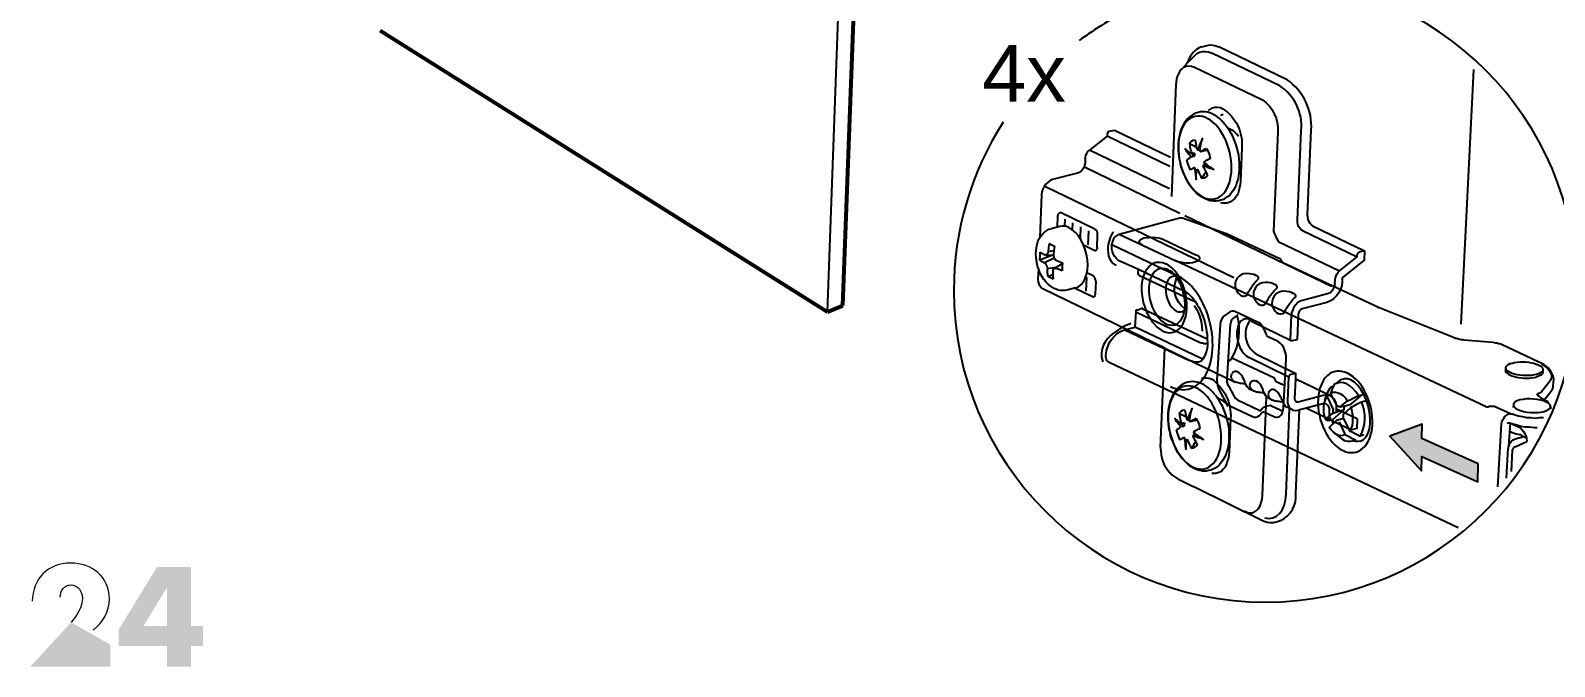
# Model space of a CAD drawing. Header units: inches. Extents: x 0.5 to 7.8, y 1 to 11.1.
# Drawn here: x 0.538 to 5.354, y 5.434 to 7.443 of the extents above; entities that cross this region are included whole.
import ezdxf

# ---------------------------------------------------------------- set-up
doc = ezdxf.new("R2010")
doc.units = ezdxf.units.IN
doc.header["$MEASUREMENT"] = 0
doc.layers.add('PDF_Geometry', color=7, linetype='Continuous')
doc.layers.add('PDF_Text', color=7, linetype='Continuous')
doc.styles.add('PDF Arial', font='Arial.ttf')

msp = doc.modelspace()

# ---------------------------------------------------------------- hatches: boundary and pattern name
at = {"layer": 'PDF_Geometry', "transparency": 33554559}
msp.add_hatch(color=256, dxfattribs=at).paths.add_polyline_path([(5.1123, 6.0742), (4.9348, 6.1542), (4.9353, 6.1992), (4.8329, 6.161), (4.9336, 6.0516), (4.9341, 6.0971), (5.1115, 6.0171)])
h = msp.add_hatch(color=256, dxfattribs=at)
h.paths.add_polyline_path([(1.083, 5.5615), (1.083, 5.499), (1.0451, 5.499), (1.0451, 5.434), (0.9693, 5.434), (0.9693, 5.499), (0.8168, 5.499), (0.8168, 5.5511), (0.938, 5.7482), (1.0451, 5.7482), (1.0451, 5.5615)], flags=0)
h.paths.add_polyline_path([(0.9693, 5.6824), (0.9684, 5.6824), (0.8951, 5.5615), (0.9693, 5.5615)], flags=0)
h = msp.add_hatch(color=256, dxfattribs=at)
h.paths.add_polyline_path([(0.6876, 5.5032), (0.7363, 5.5486)], flags=0)
h.paths.add_polyline_path([(0.5434, 5.6399), (0.6334, 5.6399)], flags=0)
h.paths.add_polyline_path([(0.6322, 5.6532, 0.044181), (0.6334, 5.6399)], flags=0)
h.paths.add_polyline_path([(0.6663, 5.5736), (0.538, 5.434), (0.7905, 5.434), (0.7905, 5.5032)], flags=0)

# ---------------------------------------------------------------- linework, layer by layer
at = {"layer": 'PDF_Geometry', "lineweight": 25}
for points in [[(3.056, 6.5542), (3.1577, 9.3389), (1.649, 10.0123)], [(4.239, 7.3905), (4.2347, 7.3895), (4.2291, 7.3869), (4.2237, 7.3841), (4.2183, 7.3794), (4.2126, 7.374), (4.208, 7.3683), (4.2037, 7.3619), (4.1998, 7.3558), (4.1962, 7.3477), (4.1933, 7.3402), (4.1933, 7.3391), (4.2162, 7.363)], [(4.2162, 7.363), (4.2237, 7.3695), (4.2319, 7.374), (4.2412, 7.3766), (4.2502, 7.3766), (4.2602, 7.3748), (4.2706, 7.3712)], [(4.239, 7.3905), (4.2565, 7.3951)], [(4.2565, 7.3951), (4.2648, 7.3969), (4.2741, 7.3959), (4.283, 7.3942), (4.2934, 7.3905)], [(4.1761, 7.3207), (4.1744, 7.3191), (4.1686, 7.3125), (4.165, 7.3054), (4.1615, 7.2972), (4.1596, 7.2889), (4.158, 7.2796), (4.1568, 7.2715), (4.143, 6.9188)], [(5.0977, 7.3194), (5.0577, 6.5154)], [(4.307, 7.1771), (4.2995, 7.1745), (4.2978, 7.1726)], [(3.9627, 7.1271), (3.9463, 7.1231)], [(4.1407, 7.0416), (3.9628, 7.1271)], [(4.3132, 7.1444), (4.3162, 7.1419), (4.3226, 7.1326), (4.328, 7.1232), (4.3336, 7.1133), (4.3382, 7.1032), (4.3425, 7.0922), (4.3464, 7.0815), (4.35, 7.0704), (4.3529, 7.0593), (4.3547, 7.0486), (4.3565, 7.0364), (4.3572, 7.0257), (4.3572, 7.0146), (4.3572, 7.0035), (4.3565, 6.9925), (4.3547, 6.9824), (4.3537, 6.9761)], [(4.3554, 7.1079), (4.3507, 7.1143), (4.3454, 7.1197), (4.34, 7.1244), (4.3343, 7.128), (4.328, 7.1308), (4.3218, 7.1337)], [(3.9398, 7.1149), (3.9398, 7.1084), (3.8839, 7.0645)], [(3.9463, 7.1231), (3.9426, 7.1213), (3.9409, 7.1188), (3.9398, 7.1149)], [(4.1384, 7.0128), (3.9398, 7.1084)], [(4.2181, 7.0962), (4.2109, 7.0951), (4.2052, 7.0915), (4.1999, 7.0861), (4.2009, 7.0804), (4.2017, 7.0751), (4.2028, 7.0704), (4.2035, 7.0657), (4.2052, 7.061), (4.2063, 7.0557)], [(4.1999, 7.0861), (4.2063, 7.0821), (4.2127, 7.0797), (4.2181, 7.0767), (4.2228, 7.0751)], [(4.2181, 7.0962), (4.2192, 7.0904), (4.22, 7.0861), (4.221, 7.0815), (4.2216, 7.0767), (4.2228, 7.0721), (4.2246, 7.0668), (4.2256, 7.0657), (4.2264, 7.0657)], [(4.2328, 7.061), (4.2338, 7.0685), (4.2346, 7.0751), (4.2364, 7.0815), (4.2373, 7.0879), (4.2392, 7.0943), (4.2411, 7.1014), (4.2385, 7.0951), (4.2357, 7.0887), (4.2328, 7.0833), (4.231, 7.0775), (4.2282, 7.0721), (4.2263, 7.0657)], [(3.8705, 7.0372), (3.8705, 7.0244), (3.8686, 7.0169), (3.8669, 7.0105), (3.863, 7.0043), (3.8575, 6.9985), (3.8521, 6.994), (3.8465, 6.9922), (3.7678, 6.9722)], [(3.8705, 7.0372), (3.8712, 7.0426), (3.8729, 7.049), (3.8757, 7.0544), (3.8794, 7.0602), (3.8839, 7.0645)], [(4.1372, 6.9423), (3.8839, 7.0645)], [(4.2052, 7.054), (4.2017, 7.0567), (4.1981, 7.0594), (4.1953, 7.061), (4.1927, 7.0639), (4.1888, 7.0668), (4.1863, 7.0693), (4.1888, 7.065), (4.1916, 7.0603), (4.1945, 7.0567), (4.197, 7.0529), (4.2009, 7.0492), (4.2045, 7.0446)], [(4.1916, 7.0339), (4.1945, 7.0357), (4.1962, 7.0364), (4.1981, 7.0382), (4.1999, 7.0392), (4.2017, 7.0411), (4.2045, 7.0429)], [(4.2035, 7.0016), (4.1988, 7.0117), (4.1945, 7.0227), (4.1916, 7.034)], [(4.2127, 7.0457), (4.2045, 7.0429), (4.2045, 7.0438), (4.2045, 7.0446)], [(4.2045, 7.0446), (4.2127, 7.0457)], [(4.2146, 7.0547), (4.2052, 7.054), (4.2063, 7.0547), (4.2063, 7.0556)], [(4.2063, 7.0556), (4.2146, 7.0547)], [(4.2063, 7.054), (4.2157, 7.0457)], [(4.2127, 7.0457), (4.2157, 7.0457)], [(4.2164, 7.0556), (4.2146, 7.0547)], [(4.2146, 7.0521), (4.2157, 7.0504)], [(4.2157, 7.0511), (4.2146, 7.0521)], [(4.2164, 7.0556), (4.2164, 7.0547), (4.2164, 7.0529), (4.2157, 7.0511)], [(4.2157, 7.0504), (4.2157, 7.0486), (4.2157, 7.0457)], [(4.2157, 7.0457), (4.2157, 7.0457)], [(4.2264, 7.0657), (4.2328, 7.0657), (4.2338, 7.0657)], [(4.2328, 7.061), (4.2338, 7.0603), (4.2338, 7.0593)], [(4.2338, 7.0593), (4.2374, 7.061), (4.2411, 7.0633), (4.2439, 7.065), (4.2467, 7.0668), (4.2502, 7.0685), (4.2539, 7.0703)], [(4.2421, 7.061), (4.2403, 7.0603), (4.2338, 7.0593)], [(4.2532, 7.0633), (4.2475, 7.0622), (4.2411, 7.061)], [(4.2411, 7.061), (4.2411, 7.061)], [(4.2421, 7.061), (4.2411, 7.061)], [(4.2657, 7.0382), (4.2622, 7.0364), (4.2585, 7.0345), (4.2556, 7.0328), (4.2521, 7.031), (4.2493, 7.0293), (4.2456, 7.0275)], [(4.2575, 7.0639), (4.2532, 7.0633)], [(4.2539, 7.0704), (4.2592, 7.0603), (4.2631, 7.0492), (4.2657, 7.0382)], [(3.8705, 7.0105), (4.1696, 6.866)], [(4.3537, 6.9761), (4.3529, 6.9724), (4.35, 6.9631), (4.3472, 6.9542), (4.3425, 6.9449), (4.3382, 6.9377), (4.3326, 6.9302), (4.3272, 6.923), (4.3207, 6.9173), (4.3132, 6.9131), (4.3072, 6.9091), (4.2997, 6.9066), (4.2924, 6.9048), (4.285, 6.9038), (4.2749, 6.9038), (4.2657, 6.9048), (4.2568, 6.9074), (4.2475, 6.912), (4.2384, 6.9173), (4.2291, 6.9238), (4.2216, 6.9302), (4.2157, 6.9366), (4.2082, 6.9449), (4.2028, 6.9531), (4.1962, 6.9624), (4.1906, 6.9717), (4.1863, 6.9817), (4.1817, 6.9925), (4.1781, 7.0016), (4.1742, 7.0117), (4.1716, 7.0218)], [(4.2164, 7.011), (4.2135, 7.0089), (4.2117, 7.0071), (4.2092, 7.0064), (4.2074, 7.0046), (4.2052, 7.0035), (4.2035, 7.0016)], [(4.2174, 7.0089), (4.2164, 7.0099), (4.2164, 7.011)], [(4.2174, 7.0089), (4.2174, 7.0028), (4.2181, 6.9964), (4.2192, 6.9906), (4.2192, 6.9842), (4.22, 6.9788), (4.221, 6.9724), (4.2216, 6.9778), (4.2216, 6.9835), (4.2216, 6.9882), (4.2228, 6.9925), (4.2228, 6.9981), (4.2239, 7.0046)], [(4.2239, 7.0046), (4.2246, 7.0035), (4.2256, 7.0035), (4.2275, 6.9989), (4.2302, 6.9946), (4.2321, 6.9899), (4.2346, 6.9852), (4.2364, 6.9806), (4.2392, 6.9761)], [(4.2392, 6.9761), (4.2467, 6.977), (4.2532, 6.9806), (4.2575, 6.986), (4.255, 6.9917), (4.2532, 6.9964), (4.2502, 7), (4.2485, 7.0046), (4.2456, 7.0089), (4.2439, 7.0146)], [(4.2521, 6.9971), (4.2493, 6.9925), (4.2467, 6.9882), (4.2438, 6.9824), (4.2392, 6.9761)], [(4.2502, 7.0181), (4.2438, 7.0164), (4.2438, 7.0153), (4.2438, 7.0146)], [(4.2439, 7.0164), (4.2493, 7.0136), (4.255, 7.0117), (4.2592, 7.0099), (4.2649, 7.0082), (4.2704, 7.0064), (4.2767, 7.0035), (4.2704, 7.0082), (4.2649, 7.011), (4.2603, 7.0146), (4.2556, 7.0181), (4.251, 7.0218), (4.2456, 7.0257)], [(4.2456, 7.0275), (4.2456, 7.0264), (4.2456, 7.0257)], [(4.2475, 7.02), (4.251, 7.0211), (4.2456, 7.02)], [(4.2521, 7.0192), (4.2502, 7.0181)], [(4.2521, 7.0192), (4.2521, 7.02), (4.2521, 7.0211)], [(4.2603, 7.0146), (4.2521, 7.0192)], [(3.7678, 6.9722), (3.7606, 6.9694), (3.7532, 6.964), (3.7467, 6.9575), (3.7414, 6.95), (3.7367, 6.9418), (3.7339, 6.9328), (3.7331, 6.9236)], [(4.3398, 6.6616), (3.7453, 6.9489)], [(3.7331, 6.9236), (3.7274, 6.7891), (3.7302, 6.7927), (3.7367, 6.8002), (3.7431, 6.8067), (3.7496, 6.811), (3.7559, 6.8149), (3.7631, 6.8166)], [(3.7836, 6.822), (3.7842, 6.856), (3.7842, 6.8577), (3.7853, 6.8596), (3.7853, 6.8607), (3.7853, 6.8624), (3.786, 6.8631)], [(3.7943, 6.8671), (3.7917, 6.8671), (3.7888, 6.8659), (3.786, 6.8631)], [(3.9015, 6.8149), (3.7943, 6.8671)], [(3.8064, 6.8466), (3.8053, 6.8249)], [(4.1733, 6.851), (3.9779, 6.7987), (3.9742, 6.7977), (3.9705, 6.7951), (3.9668, 6.7923), (3.9632, 6.7893), (3.9605, 6.7847), (3.9585, 6.7811), (3.9568, 6.7765), (3.9558, 6.7722), (3.955, 6.7675), (3.955, 6.7664), (3.9568, 6.7657)], [(4.1733, 6.851), (4.1744, 6.851), (4.1753, 6.851), (4.1762, 6.851), (4.1771, 6.851), (4.1779, 6.851)], [(4.1779, 6.851), (4.3165, 6.8016), (4.3174, 6.8016)], [(4.185, 6.8586), (4.6492, 6.6347)], [(3.7907, 6.8237), (3.7631, 6.8166)], [(3.8189, 6.8201), (3.8118, 6.8231), (3.8043, 6.8249), (3.7982, 6.8249), (3.7907, 6.8237)], [(3.831, 6.8349), (3.8299, 6.8137)], [(3.8557, 6.822), (3.8548, 6.7856)], [(3.8815, 6.8102), (3.8794, 6.7652)], [(3.9097, 6.7973), (3.9097, 6.8027), (3.908, 6.8073), (3.905, 6.812), (3.9015, 6.8149)], [(3.908, 6.757), (3.9097, 6.7973)], [(3.9779, 6.7987), (3.9789, 6.7987), (3.9806, 6.7987)], [(3.9806, 6.7987), (4.0514, 6.7646)], [(4.0514, 6.7646), (4.0458, 6.7682), (4.0421, 6.7722), (4.0413, 6.7757), (4.0421, 6.7786), (4.045, 6.7822), (4.0495, 6.7847), (4.0559, 6.7876), (4.0641, 6.7886), (4.0732, 6.7893), (4.0835, 6.7904), (4.0935, 6.7893), (4.1027, 6.7876), (4.111, 6.7857), (4.1183, 6.783), (4.222, 6.7335)], [(4.3147, 6.8016), (4.3156, 6.8016), (4.3165, 6.8016)], [(4.3174, 6.8016), (4.4873, 6.7217), (4.4882, 6.7205), (4.4891, 6.7188)], [(4.557, 6.811), (4.7299, 6.7276), (4.7299, 6.734)], [(4.591, 6.8249), (4.7529, 6.7469), (4.7365, 6.7423)], [(3.7238, 6.6883), (3.7214, 6.6946), (3.7184, 6.7047), (3.7167, 6.7158), (3.7156, 6.7258), (3.7149, 6.7369), (3.7156, 6.7469), (3.7167, 6.757), (3.7184, 6.7669), (3.7214, 6.7762), (3.7256, 6.7856), (3.7274, 6.7891)], [(3.7274, 6.7176), (3.7285, 6.7305), (3.7285, 6.7423)], [(3.7285, 6.7423), (3.7356, 6.7387), (3.7431, 6.734)], [(3.7567, 6.7698), (3.7548, 6.757), (3.7532, 6.7434), (3.7524, 6.7398), (3.7513, 6.7369), (3.7496, 6.7351), (3.7478, 6.734), (3.746, 6.7333), (3.7431, 6.734)], [(3.7714, 6.7462), (3.7532, 6.7433)], [(3.7567, 6.7698), (3.7649, 6.7652), (3.7732, 6.7615)], [(3.7732, 6.7615), (3.7714, 6.7481), (3.7707, 6.7351)], [(3.908, 6.757), (3.908, 6.7527), (3.905, 6.7486), (3.9022, 6.7469), (3.8987, 6.7481), (3.8658, 6.7645)], [(3.9568, 6.7657), (4.1597, 6.6692)], [(4.0514, 6.7646), (4.155, 6.7158)], [(4.4808, 6.7762), (4.6739, 6.684), (4.7299, 6.7276)], [(4.7365, 6.7423), (4.7336, 6.7404), (4.7307, 6.738), (4.7299, 6.734)], [(3.7678, 6.7333), (3.7274, 6.7176)], [(3.7274, 6.7176), (3.7349, 6.7129), (3.7421, 6.7086), (3.7449, 6.7069), (3.7467, 6.704), (3.7484, 6.7011), (3.7496, 6.6976), (3.7503, 6.6941), (3.7513, 6.6901)], [(3.7724, 6.724), (3.7421, 6.7086)], [(3.746, 6.7333), (3.7707, 6.7333)], [(3.7778, 6.6941), (3.7513, 6.6901)], [(3.7707, 6.7351), (3.7707, 6.7316), (3.7714, 6.7276), (3.7724, 6.724), (3.7743, 6.7212), (3.7759, 6.7187), (3.7789, 6.7169), (3.7888, 6.7129), (3.7989, 6.7086)], [(3.7724, 6.6911), (3.7989, 6.7069)], [(3.7989, 6.7086), (3.7982, 6.6965), (3.7982, 6.684)], [(4.1164, 6.4935), (4.1075, 6.4998), (4.0974, 6.5069), (4.0882, 6.5163), (4.0835, 6.5216), (4.0799, 6.528), (4.0717, 6.5401), (4.0653, 6.5538), (4.0599, 6.5685), (4.0552, 6.5831), (4.0524, 6.5968), (4.0507, 6.6096), (4.05, 6.6225), (4.05, 6.6343), (4.0507, 6.6465), (4.0524, 6.6583), (4.0559, 6.6682), (4.0599, 6.6782), (4.0653, 6.6883), (4.0717, 6.6965), (4.0789, 6.7029), (4.0864, 6.7075), (4.091, 6.7094), (4.0965, 6.7105), (4.101, 6.7111), (4.1057, 6.7111), (4.1157, 6.7094), (4.1257, 6.7058)], [(5.135, 6.2546), (4.155, 6.7158), (4.1624, 6.7133), (4.1705, 6.7116), (4.1807, 6.7097), (4.19, 6.7087), (4.1999, 6.7087), (4.2092, 6.7097), (4.2173, 6.7116), (4.2239, 6.7141), (4.2293, 6.717), (4.232, 6.7198), (4.2329, 6.7234), (4.2312, 6.727), (4.2276, 6.7305), (4.222, 6.7335)], [(4.4891, 6.7188), (4.4935, 6.7097), (4.4927, 6.7105)], [(4.7974, 6.5675), (4.4935, 6.7097)], [(3.7367, 6.6272), (3.732, 6.6307), (3.7274, 6.6361), (3.7249, 6.6417), (3.7231, 6.6489), (3.7219, 6.6571), (3.7238, 6.6883)], [(3.8129, 6.6225), (3.8064, 6.6214), (3.7989, 6.6214), (3.7924, 6.6214), (3.7853, 6.6225), (3.7789, 6.6254), (3.7724, 6.6278), (3.766, 6.6318), (3.7595, 6.6361), (3.7532, 6.6417), (3.7467, 6.6483), (3.7403, 6.6565), (3.7349, 6.6647), (3.7296, 6.6735), (3.7249, 6.684), (3.7238, 6.6883)], [(3.7532, 6.6653), (3.7513, 6.6776), (3.7513, 6.6901)], [(3.7696, 6.6571), (3.7614, 6.661), (3.7531, 6.6653)], [(3.7689, 6.6711), (3.7532, 6.6653)], [(3.7778, 6.6911), (3.7754, 6.6911), (3.7732, 6.6911), (3.7714, 6.6901), (3.7696, 6.6883), (3.7689, 6.6858), (3.7689, 6.6819), (3.7689, 6.6693), (3.7696, 6.6571)], [(3.7982, 6.684), (3.7879, 6.6875), (3.7778, 6.6911)], [(3.9045, 6.6508), (3.9022, 6.6107), (3.9015, 6.6061), (3.8998, 6.6025), (3.8959, 6.6007), (3.8933, 6.6014), (3.8364, 6.6289)], [(3.8751, 6.6636), (3.8729, 6.619)], [(3.8959, 6.6682), (3.8757, 6.6776)], [(3.9045, 6.6508), (3.9034, 6.6554), (3.9015, 6.661), (3.8987, 6.6653), (3.8959, 6.6682)], [(4.0421, 6.6692), (4.0413, 6.6692), (4.0413, 6.6699), (4.0403, 6.6699), (4.0394, 6.671), (4.0394, 6.6722), (4.0386, 6.6722), (4.0386, 6.6729), (4.0386, 6.674), (4.0377, 6.674), (4.0377, 6.6747), (4.0377, 6.6757), (4.0377, 6.6765)], [(4.1844, 6.6187), (4.0386, 6.6876)], [(4.0421, 6.6692), (4.2192, 6.5857), (4.2138, 6.5922), (4.2083, 6.5994), (4.2018, 6.6058), (4.1973, 6.6105), (4.1926, 6.6141), (4.1879, 6.617), (4.1844, 6.6187)], [(4.1321, 6.6875), (4.1239, 6.6901), (4.1146, 6.6911), (4.1064, 6.6901), (4.0993, 6.6875), (4.0918, 6.6829), (4.0853, 6.6754), (4.0799, 6.6672), (4.0763, 6.6571), (4.0735, 6.6454), (4.0717, 6.6335), (4.0717, 6.6195), (4.0728, 6.6061), (4.0754, 6.5932), (4.0789, 6.5796), (4.0835, 6.5666), (4.0893, 6.5538), (4.0965, 6.5428), (4.104, 6.5338), (4.1121, 6.5256), (4.1204, 6.5192), (4.1294, 6.5145), (4.1375, 6.5127), (4.1468, 6.5116), (4.1549, 6.5134), (4.1623, 6.5174), (4.1686, 6.5237), (4.1751, 6.531), (4.1798, 6.5401)], [(4.158, 6.6653), (4.1505, 6.6664), (4.1439, 6.6647), (4.1385, 6.661), (4.1332, 6.6554), (4.1294, 6.6483), (4.1268, 6.639), (4.1247, 6.6289), (4.1257, 6.6178), (4.1268, 6.6068), (4.1294, 6.596), (4.134, 6.5861), (4.1385, 6.5757), (4.145, 6.5674), (4.1514, 6.561), (4.1586, 6.5567), (4.165, 6.5538), (4.1725, 6.5538), (4.179, 6.5556), (4.1843, 6.5592)], [(4.1439, 6.68), (4.1385, 6.684), (4.1321, 6.6875)], [(4.185, 6.5639), (4.185, 6.5656), (4.1861, 6.5732), (4.1861, 6.5803), (4.185, 6.5896), (4.1843, 6.5978), (4.1833, 6.6061), (4.1807, 6.6152), (4.179, 6.6243), (4.1751, 6.6324), (4.1725, 6.6407), (4.1679, 6.6489), (4.1643, 6.6565), (4.1604, 6.6618)], [(4.6595, 6.6436), (4.6603, 6.6554)], [(4.6603, 6.6554), (4.6613, 6.6618), (4.6632, 6.6682), (4.6656, 6.6735), (4.6696, 6.6794), (4.6739, 6.684)], [(4.109, 6.1252), (4.1228, 6.4395), (3.7367, 6.6272)], [(3.84, 6.6296), (3.8129, 6.6225)], [(4.4032, 6.605), (4.4032, 6.605)], [(4.4185, 6.6406), (4.4185, 6.6406)], [(4.4772, 6.6125), (4.4772, 6.6125)], [(4.6595, 6.6436), (4.6585, 6.6361), (4.6555, 6.6289), (4.652, 6.6225), (4.6474, 6.6171), (4.6421, 6.6131), (4.6367, 6.6107), (4.5576, 6.5903)], [(4.0284, 6.5058), (4.0312, 6.5546), (4.0312, 6.5553), (4.0312, 6.5563), (4.0312, 6.5576), (4.032, 6.5576), (4.032, 6.5582), (4.032, 6.5592), (4.0329, 6.5592), (4.0329, 6.5599), (4.034, 6.5599), (4.0348, 6.5599), (4.0348, 6.5609), (4.0356, 6.5609), (4.0367, 6.5609)], [(4.0312, 6.5546), (4.0312, 6.5535), (4.0329, 6.5528), (4.2359, 6.4564)], [(4.0367, 6.5609), (4.0476, 6.5646)], [(4.0524, 6.5639), (4.0514, 6.5639), (4.0514, 6.5646), (4.0503, 6.5646), (4.0495, 6.5646), (4.0487, 6.5646), (4.0476, 6.5646), (4.0487, 6.5646), (4.0495, 6.5639)], [(4.0524, 6.5639), (4.256, 6.4683), (4.256, 6.4675)], [(4.3267, 6.5528), (4.3082, 6.5399)], [(4.346, 6.5546), (4.3403, 6.5563), (4.3359, 6.5563), (4.3303, 6.5553), (4.3267, 6.5528)], [(4.4156, 6.5216), (4.346, 6.5546)], [(4.4618, 6.5767), (4.4618, 6.5767)], [(4.5576, 6.5903), (4.5495, 6.5878), (4.5429, 6.5831), (4.5359, 6.5767), (4.5304, 6.5685), (4.5265, 6.5603), (4.5229, 6.551), (4.5222, 6.542)], [(4.5558, 6.5639), (4.5523, 6.561), (4.5487, 6.5574), (4.5459, 6.5527), (4.5451, 6.5474)], [(4.7947, 6.5675), (4.7964, 6.5675), (4.7974, 6.5675)], [(4.7974, 6.5675), (4.7974, 6.5675)], [(5.067, 6.4646), (5.0643, 6.4657), (5.0597, 6.4657), (5.0553, 6.4663), (5.0505, 6.4676), (5.0469, 6.4683), (5.0432, 6.4699), (5.0395, 6.4711), (4.7974, 6.5675)], [(3.9357, 6.4159), (3.9367, 6.4235), (3.9376, 6.4316), (3.9404, 6.4388), (3.943, 6.4463), (3.9458, 6.4535), (3.9494, 6.46), (3.9542, 6.4663), (3.9585, 6.4729), (3.9641, 6.4783), (3.9688, 6.4829), (3.9753, 6.4876), (3.9806, 6.4911), (3.988, 6.495), (3.9945, 6.4968), (4.0284, 6.5058)], [(4.0284, 6.5058), (4.0293, 6.5058), (4.0303, 6.5058)], [(4.0284, 6.5058), (4.0284, 6.5058)], [(4.0303, 6.5058), (4.2329, 6.4094)], [(4.2973, 6.5142), (4.2871, 6.3388)], [(4.3082, 6.5399), (4.3046, 6.5352), (4.3009, 6.5299), (4.2981, 6.5224), (4.2973, 6.5142)], [(4.3247, 6.3178), (4.3212, 6.3252), (4.3193, 6.3324), (4.3193, 6.3406), (4.3294, 6.5158)], [(4.3506, 6.5428), (4.3514, 6.5435), (4.3506, 6.5445)], [(4.3931, 6.5291), (4.3939, 6.5263), (4.3957, 6.5245)], [(4.3957, 6.5245), (4.5212, 6.4634)], [(4.4367, 6.4976), (4.432, 6.5058), (4.4276, 6.5123), (4.422, 6.5181), (4.4156, 6.5216)], [(4.5212, 6.4634), (4.5194, 6.4652), (4.5194, 6.4676), (4.5222, 6.542)], [(4.5412, 6.4669), (4.5451, 6.5474)], [(3.9945, 6.4968), (3.9953, 6.4968), (3.9962, 6.4968)], [(3.9962, 6.4968), (4.1999, 6.4004)], [(4.256, 6.4546), (4.2524, 6.4535), (4.2494, 6.4535), (4.2459, 6.4535), (4.2432, 6.4546), (4.2394, 6.4552), (4.2359, 6.4564)], [(4.4432, 6.4822), (4.4367, 6.4976)], [(4.4506, 6.474), (4.4477, 6.4757), (4.445, 6.4783), (4.4432, 6.4822)], [(4.48, 6.46), (4.4506, 6.474)], [(4.5055, 6.4058), (4.5055, 6.4151), (4.5038, 6.4241), (4.5009, 6.4345), (4.4974, 6.4428), (4.4918, 6.4499), (4.4862, 6.4552), (4.48, 6.46)], [(4.5212, 6.4634), (4.5229, 6.4623), (4.5248, 6.4634), (4.5412, 6.4669)], [(5.0378, 6.4711), (5.0387, 6.4711), (5.0395, 6.4711)], [(5.067, 6.4646), (5.067, 6.4646)], [(5.1856, 6.4509), (5.1837, 6.4516), (5.18, 6.4529), (5.1763, 6.4535), (5.1726, 6.4546), (5.1682, 6.4552), (5.1644, 6.4564), (5.1596, 6.4575), (5.067, 6.4646)], [(3.9468, 6.3941), (3.944, 6.3958), (3.9411, 6.3987), (3.9395, 6.4004), (3.9376, 6.404), (3.9367, 6.4077), (3.9357, 6.4115), (3.9357, 6.4159)], [(4.1228, 6.4395), (4.3445, 6.3321), (4.3391, 6.336), (4.3352, 6.3407), (4.3327, 6.3449), (4.3316, 6.3497), (4.3327, 6.3543), (4.3345, 6.3597)], [(4.2329, 6.4094), (4.2386, 6.4077), (4.244, 6.4058)], [(4.4974, 6.3223), (4.4744, 6.3335), (4.4687, 6.3446), (4.3339, 6.4077)], [(4.4974, 6.2499), (4.5055, 6.4058)], [(5.0488, 5.8724), (3.9468, 6.3941)], [(4.6456, 6.2885), (4.5359, 6.3414), (4.5365, 6.3596)], [(5.1993, 6.3776), (5.1984, 6.3693)], [(5.3167, 6.3629), (5.3157, 6.3599), (5.3131, 6.3563), (5.3084, 6.3535), (5.3029, 6.351), (5.2956, 6.3482)], [(5.312, 6.3893), (5.3222, 6.3829), (5.3314, 6.3757), (5.3378, 6.3682), (5.3423, 6.361), (5.3442, 6.3535), (5.3442, 6.3463), (5.3414, 6.3388), (5.3369, 6.3316)], [(5.3167, 6.371), (5.3167, 6.3629)], [(4.2871, 6.3388), (4.2881, 6.3306), (4.2891, 6.3216), (4.2918, 6.3122), (4.2955, 6.3041)], [(4.3247, 6.3178), (4.3403, 6.2887)], [(4.3327, 6.3449), (4.3327, 6.3449)], [(4.3664, 6.3278), (4.3629, 6.3278), (4.3599, 6.3278), (4.3575, 6.3285), (4.3535, 6.3296), (4.35, 6.3304), (4.3464, 6.3315), (4.3445, 6.3321)], [(4.3629, 6.3304), (4.3629, 6.3304)], [(4.3757, 6.3268), (4.371, 6.3268), (4.3664, 6.3278)], [(4.3921, 6.3093), (4.3875, 6.312), (4.3828, 6.3168), (4.3792, 6.3221), (4.3763, 6.3278), (4.3746, 6.3343), (4.372, 6.3414)], [(4.3931, 6.3315), (4.391, 6.3261), (4.3903, 6.3214), (4.391, 6.3157), (4.3939, 6.3114), (4.3974, 6.3074), (4.4032, 6.3039)], [(4.3903, 6.3232), (4.3903, 6.3232)], [(4.391, 6.3238), (4.391, 6.3238)], [(4.391, 6.3168), (4.391, 6.3168)], [(4.4032, 6.3039), (4.3921, 6.3093)], [(4.4508, 6.281), (4.445, 6.2839), (4.4415, 6.2885), (4.4379, 6.294), (4.4349, 6.2992), (4.4332, 6.3057), (4.4306, 6.3132)], [(4.5429, 6.2428), (4.5359, 6.2416), (4.5284, 6.2428), (4.5222, 6.2463), (4.5175, 6.251), (4.5137, 6.2574), (4.5111, 6.2656), (4.5111, 6.2738), (4.5137, 6.3479)], [(4.533, 6.2803), (4.5359, 6.3414)], [(4.6358, 6.2969), (4.6406, 6.3069), (4.6459, 6.3152)], [(4.6579, 6.3252), (4.6541, 6.3178), (4.6515, 6.3105), (4.6487, 6.3041), (4.6459, 6.2977)], [(4.6541, 6.3178), (4.6459, 6.3152)], [(4.6671, 6.3298), (4.6735, 6.3352), (4.6799, 6.3399), (4.6882, 6.3428)], [(5.3369, 6.3316), (5.314, 6.303), (5.3103, 6.3005), (5.3067, 6.2977), (5.3037, 6.2969)], [(5.3231, 6.2783), (5.3423, 6.303), (5.3469, 6.3094), (5.3488, 6.3152), (5.3496, 6.3205)], [(4.2808, 6.292), (4.2837, 6.2896), (4.2901, 6.2803), (4.2955, 6.2709), (4.3011, 6.261), (4.3058, 6.2509), (4.31, 6.2399), (4.314, 6.2291), (4.3175, 6.218), (4.3205, 6.207), (4.3222, 6.1962), (4.3241, 6.184), (4.3248, 6.1733), (4.3248, 6.1623), (4.3248, 6.1512), (4.3241, 6.1401), (4.3222, 6.13), (4.3212, 6.1237)], [(4.3229, 6.2556), (4.3183, 6.262), (4.313, 6.2674), (4.3076, 6.272), (4.3019, 6.2756), (4.2955, 6.2784), (4.2894, 6.2814)], [(4.2954, 6.3041), (4.3109, 6.2757)], [(4.3109, 6.2757), (4.3147, 6.2693), (4.3193, 6.2636), (4.3238, 6.26), (4.3293, 6.2564)], [(4.3403, 6.2887), (4.3433, 6.2829), (4.3477, 6.2793), (4.3523, 6.2764)], [(4.3523, 6.2764), (4.422, 6.2428)], [(4.3821, 5.9202), (4.3903, 5.9194), (4.3985, 5.9194), (4.4057, 5.9224), (4.4121, 5.9267), (4.4185, 5.9331), (4.4232, 5.9413), (4.4268, 5.9517), (4.4297, 5.9624), (4.4306, 5.9745), (4.4432, 6.2857)], [(4.425, 6.2992), (4.4215, 6.2992), (4.4185, 6.2992), (4.4161, 6.3003), (4.4114, 6.3003), (4.4086, 6.3021), (4.4049, 6.3031), (4.4032, 6.3039)], [(4.4204, 6.3021), (4.4204, 6.3021)], [(4.4343, 6.2975), (4.4297, 6.2984), (4.425, 6.2992)], [(4.4514, 6.3031), (4.4497, 6.2975), (4.449, 6.2928), (4.4497, 6.2874), (4.4514, 6.2828), (4.4554, 6.2792), (4.4608, 6.2756)], [(4.449, 6.2956), (4.449, 6.2956)], [(4.449, 6.2949), (4.449, 6.2949)], [(4.4497, 6.2885), (4.4497, 6.2885)], [(4.4618, 6.2756), (4.4508, 6.281)], [(4.4837, 6.271), (4.48, 6.271), (4.4771, 6.271), (4.4736, 6.2721), (4.4701, 6.2721), (4.4661, 6.2738), (4.4635, 6.2745), (4.4618, 6.2756)], [(4.479, 6.2738), (4.479, 6.2738)], [(4.4929, 6.2692), (4.4882, 6.2699), (4.4837, 6.271)], [(4.4889, 6.2846), (4.4908, 6.2775), (4.4936, 6.271), (4.4966, 6.2656), (4.5001, 6.2599), (4.5036, 6.2553), (4.5084, 6.2527)], [(4.544, 6.2692), (4.5394, 6.2692), (4.5359, 6.271), (4.5341, 6.2745), (4.533, 6.2803)], [(4.6456, 6.2885), (4.6384, 6.2903), (4.6309, 6.291), (4.6227, 6.2903), (4.544, 6.2692)], [(4.621, 6.2635), (4.5687, 6.2499)], [(4.6427, 6.2428), (4.6421, 6.2491), (4.6402, 6.2545), (4.6367, 6.2593), (4.6327, 6.2628), (4.6274, 6.2635), (4.621, 6.2635)], [(4.634, 6.2876), (4.6295, 6.2793), (4.6267, 6.27), (4.6239, 6.26), (4.6239, 6.2489), (4.6239, 6.237), (4.6259, 6.2259), (4.6295, 6.2141), (4.6532, 6.2342)], [(4.6276, 6.2757), (4.6358, 6.2969)], [(4.634, 6.2876), (4.6541, 6.2453)], [(4.6649, 6.2481), (4.6649, 6.2574), (4.6632, 6.2656), (4.6603, 6.2729), (4.6567, 6.2792), (4.6509, 6.2846), (4.6456, 6.2885)], [(4.6459, 6.2977), (4.6532, 6.3005), (4.6614, 6.3005), (4.6698, 6.2986), (4.6771, 6.2947), (4.6854, 6.2894), (4.6927, 6.2822), (4.6991, 6.2729)], [(4.6671, 6.2571), (4.6459, 6.2977)], [(4.6753, 6.2529), (4.6991, 6.2729), (4.7074, 6.2764), (4.7156, 6.28), (4.7238, 6.2847), (4.7341, 6.2894)], [(4.7341, 6.2894), (4.7449, 6.2921), (4.7065, 6.26)], [(4.7552, 6.2718), (4.7441, 6.2693)], [(5.3094, 6.284), (5.3076, 6.2858), (5.3037, 6.2865), (5.3021, 6.2894), (5.3002, 6.2911), (5.2994, 6.293), (5.2994, 6.294), (5.3002, 6.2947), (5.301, 6.2957)], [(5.301, 6.2957), (5.3021, 6.2957), (5.3029, 6.2969)], [(5.3021, 6.2969), (5.3021, 6.2957)], [(5.3021, 6.2957), (5.3021, 6.2957)], [(5.3029, 6.2969), (5.3037, 6.2969)], [(5.3094, 6.284), (5.3111, 6.2822), (5.314, 6.28), (5.3177, 6.2774), (5.3204, 6.2757)], [(5.3231, 6.2783), (5.3214, 6.2774), (5.3204, 6.2757)], [(5.3204, 6.2757), (5.3214, 6.2757), (5.325, 6.2739), (5.3304, 6.2717), (5.334, 6.2699)], [(5.334, 6.2699), (5.3332, 6.2699), (5.3323, 6.2699)], [(4.1728, 6.2016), (4.1692, 6.2044), (4.1656, 6.207), (4.1628, 6.2087), (4.1602, 6.2115), (4.1563, 6.2145), (4.1539, 6.2169), (4.1563, 6.2126), (4.1592, 6.208), (4.1621, 6.2044), (4.1645, 6.2005), (4.1685, 6.1969), (4.172, 6.1923)], [(4.1856, 6.2438), (4.1785, 6.2427), (4.1728, 6.2391), (4.1674, 6.2337), (4.1685, 6.2281), (4.1693, 6.2227), (4.1703, 6.218), (4.171, 6.2134), (4.1728, 6.2087), (4.1739, 6.2033)], [(4.1674, 6.2337), (4.1739, 6.2298), (4.1803, 6.2274), (4.1856, 6.2244), (4.1903, 6.2227)], [(4.1856, 6.2438), (4.1867, 6.238), (4.1875, 6.2337), (4.1885, 6.2291), (4.1892, 6.2244), (4.1904, 6.2198), (4.1921, 6.2145), (4.1931, 6.2134), (4.1939, 6.2134)], [(4.2004, 6.2087), (4.2014, 6.2162), (4.2021, 6.2227), (4.2039, 6.2291), (4.2049, 6.2356), (4.2068, 6.242), (4.2086, 6.2491), (4.206, 6.2427), (4.2032, 6.2363), (4.2004, 6.231), (4.1985, 6.2252), (4.1957, 6.2198), (4.1939, 6.2134)], [(4.1939, 6.2134), (4.2004, 6.2134)], [(4.2014, 6.2134), (4.2004, 6.2134)], [(4.2014, 6.207), (4.2049, 6.2087), (4.2086, 6.211), (4.2114, 6.2126), (4.2142, 6.2145), (4.2178, 6.2162), (4.2215, 6.218)], [(4.2215, 6.218), (4.2268, 6.208), (4.2306, 6.1969), (4.2333, 6.1859)], [(4.3294, 6.2564), (4.3991, 6.2235)], [(4.3991, 6.2235), (4.4046, 6.2216), (4.4111, 6.2216), (4.4165, 6.2235), (4.4211, 6.227)], [(4.4211, 6.227), (4.4293, 6.2363)], [(4.422, 6.2399), (4.4303, 6.2489)], [(4.422, 6.2428), (4.423, 6.2428), (4.4239, 6.2428)], [(4.4293, 6.2363), (4.4312, 6.2369), (4.4341, 6.2382), (4.4367, 6.2369)], [(4.4303, 6.2489), (4.4312, 6.2499), (4.4329, 6.2516), (4.4349, 6.2529), (4.4358, 6.2536), (4.4377, 6.2536), (4.4394, 6.2546)], [(4.4367, 6.2369), (4.4662, 6.2235)], [(4.4506, 6.2571), (4.4394, 6.2546)], [(4.4891, 6.2428), (4.4597, 6.2564), (4.4551, 6.2582), (4.4506, 6.2571)], [(4.4662, 6.2235), (4.4726, 6.2216), (4.4788, 6.2216), (4.4845, 6.2235), (4.4891, 6.2281), (4.4935, 6.2334), (4.4955, 6.2417), (4.4974, 6.2499)], [(4.4891, 6.2428), (4.49, 6.2428), (4.4908, 6.2417)], [(4.5054, 5.9781), (4.5166, 6.2481)], [(4.5258, 6.2445), (4.5084, 6.2527)], [(4.5476, 6.2445), (4.5429, 6.2428)], [(4.5687, 6.2499), (4.5476, 6.2445)], [(4.709, 6.1813), (4.5687, 6.2499)], [(4.6386, 6.2095), (4.6358, 6.2105), (4.634, 6.2123), (4.6312, 6.2134), (4.6295, 6.2141)], [(4.6505, 6.2123), (4.6386, 6.2095)], [(4.6421, 6.2299), (4.6427, 6.2428)], [(4.6539, 6.2088), (4.6503, 6.2116), (4.6466, 6.2141), (4.6438, 6.2189), (4.6427, 6.2241), (4.6421, 6.2299)], [(4.6882, 6.2445), (4.6505, 6.2123)], [(4.6551, 6.2011), (4.6524, 6.2069), (4.6505, 6.2123)], [(4.6541, 6.2453), (4.6532, 6.2399), (4.6532, 6.2342)], [(4.6532, 6.2342), (4.6717, 6.2399), (4.6882, 6.2445)], [(4.6864, 6.2169), (4.6761, 6.2141), (4.6643, 6.2105)], [(4.6649, 6.247), (4.6649, 6.2481)], [(4.6649, 6.2363), (4.6649, 6.247)], [(4.7299, 6.2159), (4.6649, 6.247)], [(4.6753, 6.2529), (4.6708, 6.2553), (4.667, 6.2571)], [(4.7065, 6.26), (4.6918, 6.2564), (4.6753, 6.2529)], [(4.6854, 6.2187), (4.6864, 6.2242), (4.6864, 6.2306)], [(4.6864, 6.2306), (4.7095, 6.2516)], [(4.6873, 6.2553), (4.6891, 6.2516)], [(4.6891, 6.2516), (4.6882, 6.2481), (4.6882, 6.2445)], [(4.7299, 6.2159), (4.729, 6.186), (4.7125, 6.1813)], [(5.1349, 6.2546), (5.1396, 6.2536), (5.1441, 6.2536)], [(5.1441, 6.2536), (5.1451, 6.2536), (5.1451, 6.2546)], [(5.214, 6.2316), (5.1726, 6.251), (5.1635, 6.2546), (5.1543, 6.2553), (5.1451, 6.2546)], [(5.1864, 6.2004), (5.1873, 6.2058), (5.189, 6.2123), (5.193, 6.2187), (5.1965, 6.2235), (5.1993, 6.2259), (5.202, 6.2281), (5.2038, 6.2298), (5.2066, 6.2306), (5.2103, 6.2316), (5.214, 6.2316)], [(5.214, 6.2316), (5.2167, 6.2316), (5.2194, 6.2316), (5.2222, 6.2306), (5.2241, 6.2306), (5.2268, 6.2298), (5.2285, 6.2288)], [(5.224, 6.26), (5.2232, 6.2516)], [(5.2285, 6.2288), (5.2395, 6.2259), (5.2525, 6.2235), (5.2652, 6.2205), (5.279, 6.2199), (5.292, 6.2187), (5.3058, 6.2199), (5.3184, 6.2205)], [(5.3414, 6.2546), (5.3414, 6.2463)], [(4.3212, 6.1237), (4.3205, 6.12), (4.3175, 6.1108), (4.3148, 6.1019), (4.31, 6.0925), (4.3058, 6.0854), (4.3001, 6.0779), (4.2947, 6.0706), (4.2883, 6.065), (4.2808, 6.0607), (4.2747, 6.0568), (4.2672, 6.0543), (4.26, 6.0525), (4.2525, 6.0514), (4.2424, 6.0514), (4.2333, 6.0525), (4.2243, 6.055), (4.215, 6.0596), (4.206, 6.065), (4.1967, 6.0714), (4.1892, 6.0779), (4.1832, 6.0843), (4.1757, 6.0925), (4.1703, 6.1008), (4.1638, 6.1101), (4.1581, 6.1194), (4.1539, 6.1294), (4.1492, 6.1401), (4.1457, 6.1493), (4.1417, 6.1594), (4.1391, 6.1695)], [(4.1592, 6.1816), (4.1621, 6.1834), (4.1638, 6.184), (4.1656, 6.1859), (4.1674, 6.1869), (4.1693, 6.1887), (4.172, 6.1906)], [(4.171, 6.1493), (4.1664, 6.1594), (4.1621, 6.1704), (4.1592, 6.1816)], [(4.1821, 6.2024), (4.1728, 6.2016), (4.1739, 6.2024), (4.1739, 6.2033)], [(4.1739, 6.2033), (4.1821, 6.2024)], [(4.1739, 6.2016), (4.1832, 6.1934)], [(4.1803, 6.1934), (4.1832, 6.1934)], [(4.184, 6.2033), (4.1821, 6.2024)], [(4.1821, 6.1998), (4.1832, 6.1981)], [(4.1832, 6.1988), (4.1821, 6.1998)], [(4.184, 6.2033), (4.184, 6.2024), (4.184, 6.2005), (4.1832, 6.1988)], [(4.1832, 6.1981), (4.1832, 6.1962), (4.1832, 6.1934)], [(4.1832, 6.1934), (4.1832, 6.1934)], [(4.2004, 6.2087), (4.2014, 6.208), (4.2014, 6.207)], [(4.2096, 6.2087), (4.2079, 6.208), (4.2014, 6.207)], [(4.2207, 6.2109), (4.215, 6.2099), (4.2086, 6.2087)], [(4.2086, 6.2087), (4.2086, 6.2087)], [(4.2096, 6.2087), (4.2086, 6.2087)], [(4.2114, 6.164), (4.2169, 6.1612), (4.2225, 6.1594), (4.2268, 6.1575), (4.2325, 6.1558), (4.238, 6.154), (4.2443, 6.1512), (4.238, 6.1558), (4.2325, 6.1586), (4.2279, 6.1623), (4.2232, 6.1658), (4.2185, 6.1695), (4.2132, 6.1733)], [(4.2178, 6.1658), (4.2114, 6.164), (4.2114, 6.1629), (4.2114, 6.1622)], [(4.2333, 6.1859), (4.2297, 6.184), (4.226, 6.1822), (4.2232, 6.1805), (4.2196, 6.1786), (4.2169, 6.177), (4.2132, 6.1751)], [(4.2132, 6.1751), (4.2132, 6.174), (4.2132, 6.1734)], [(4.215, 6.1676), (4.2185, 6.1687), (4.2132, 6.1676)], [(4.2196, 6.1669), (4.2178, 6.1658)], [(4.2196, 6.1669), (4.2196, 6.1676), (4.2196, 6.1687)], [(4.2279, 6.1622), (4.2196, 6.1669)], [(4.225, 6.2115), (4.2207, 6.211)], [(4.6414, 6.1893), (4.6643, 6.2105)], [(4.6918, 6.1654), (4.6845, 6.1636), (4.6771, 6.1628), (4.6698, 6.1646), (4.6624, 6.1682), (4.6551, 6.174), (4.648, 6.1811), (4.6414, 6.1893)], [(4.6551, 6.174), (4.6726, 6.1593)], [(4.6726, 6.2069), (4.6918, 6.1654)], [(4.6726, 6.1593), (4.6818, 6.1527), (4.69, 6.1482), (4.6992, 6.1453), (4.7082, 6.1453), (4.7168, 6.1463), (4.7249, 6.1489), (4.7156, 6.1535), (4.7074, 6.1583), (4.6992, 6.1618), (4.6918, 6.1654)], [(4.7125, 6.1813), (4.7106, 6.1813), (4.7089, 6.1813)], [(4.7506, 6.1654), (4.7396, 6.1618)], [(5.1749, 6.0018), (5.1864, 6.2004)], [(5.214, 6.2022), (5.2085, 6.2022), (5.2029, 6.2011)], [(5.2094, 6.1305), (5.214, 6.2022)], [(5.2121, 6.1764), (5.2213, 6.1729), (5.2322, 6.1693), (5.2443, 6.1664), (5.2452, 6.1664), (5.2479, 6.1646), (5.2525, 6.1628), (5.2562, 6.16)], [(5.214, 6.2022), (5.2185, 6.2011), (5.2222, 6.2004), (5.2341, 6.1968), (5.2469, 6.193), (5.2608, 6.1912), (5.2744, 6.1904), (5.289, 6.1893), (5.2991, 6.1893)], [(5.2175, 6.2011), (5.2222, 6.1987), (5.2259, 6.1968), (5.2305, 6.1948), (5.2349, 6.193), (5.2395, 6.1904), (5.2452, 6.1883), (5.2505, 6.1829), (5.2553, 6.1764), (5.2599, 6.1693), (5.2626, 6.1628), (5.2652, 6.1546), (5.2662, 6.1446)], [(4.184, 6.1586), (4.181, 6.1565), (4.1793, 6.1548), (4.1767, 6.154), (4.175, 6.1522), (4.1728, 6.1512), (4.171, 6.1493)], [(4.1849, 6.1565), (4.184, 6.1575), (4.184, 6.1586)], [(4.1849, 6.1565), (4.1849, 6.1505), (4.1856, 6.1441), (4.1867, 6.1383), (4.1867, 6.1319), (4.1875, 6.1265), (4.1885, 6.12), (4.1892, 6.1254), (4.1892, 6.1312), (4.1892, 6.1358), (4.1904, 6.1401), (4.1904, 6.1458), (4.1915, 6.1522)], [(4.1915, 6.1522), (4.1921, 6.1512), (4.1931, 6.1512), (4.195, 6.1465), (4.1978, 6.1422), (4.1996, 6.1375), (4.2021, 6.1329), (4.2039, 6.1283), (4.2067, 6.1237)], [(4.2068, 6.1237), (4.2142, 6.1246), (4.2207, 6.1283), (4.225, 6.1337), (4.2225, 6.1394), (4.2207, 6.1441), (4.2178, 6.1476), (4.2161, 6.1522), (4.2132, 6.1565), (4.2114, 6.1622)], [(4.2196, 6.1448), (4.2169, 6.1401), (4.2142, 6.1358), (4.2114, 6.13), (4.2068, 6.1237)], [(4.7405, 6.1453), (4.7332, 6.1446), (4.7249, 6.1446), (4.7168, 6.1463)], [(5.2022, 6.0283), (5.2076, 6.1234)], [(5.2076, 6.1234), (5.2084, 6.1234), (5.2084, 6.1241), (5.2084, 6.1252), (5.2084, 6.1259), (5.2084, 6.127), (5.2084, 6.1281), (5.2084, 6.1289)], [(5.2103, 6.1342), (5.2084, 6.1289)], [(5.2103, 6.1342), (5.213, 6.1399), (5.2175, 6.1453), (5.2232, 6.1499), (5.2296, 6.1527), (5.2562, 6.16)], [(5.2174, 6.0497), (5.2213, 6.1169)], [(5.2213, 6.1169), (5.2222, 6.1216), (5.2248, 6.1252), (5.2285, 6.1281)], [(5.2285, 6.1281), (5.2305, 6.1289), (5.2314, 6.1289), (5.2431, 6.1342), (5.2542, 6.1388), (5.2662, 6.1446)], [(5.2562, 6.16), (5.2608, 6.1583), (5.2643, 6.1553)], [(4.1632, 6.0264), (4.21, 6.0036)], [(4.21, 6.0036), (4.2162, 6.001), (4.2155, 6.001), (4.2144, 6.0018)], [(4.3821, 5.9202), (4.3803, 5.9213), (4.3785, 5.9213), (4.3774, 5.9224), (4.3757, 5.9231), (4.3739, 5.9241)]]:
    msp.add_lwpolyline(points, dxfattribs=at)
at = {"layer": 'PDF_Geometry', "lineweight": 53}
for points in [[(3.1044, 6.574), (3.2092, 9.3533)], [(1.6429, 7.4425), (3.056, 6.5542)], [(3.056, 6.5542), (3.1044, 6.574)]]:
    msp.add_lwpolyline(points, dxfattribs=at)
at = {"layer": 'PDF_Geometry', "lineweight": 25}
for points in [[(3.6118, 7.1535, 0.144539), (3.4556, 6.6214, 2.414204), (4.4399, 7.6056, 0.026634), (4.3339, 7.5998)], [(4.557, 6.811), (4.5523, 6.8137), (4.5487, 6.8185), (4.5451, 6.8237), (4.5429, 6.8295), (4.5412, 6.8366), (4.5412, 6.8431), (4.5534, 7.1271, 0.276845), (4.4854, 7.2678), (4.2706, 7.3712)], [(4.591, 6.8248), (4.5862, 6.8284), (4.5816, 6.833), (4.578, 6.8385), (4.5752, 6.846), (4.5741, 6.853), (4.5734, 6.8607), (4.5851, 7.1278, 0.261859), (4.5084, 7.2871), (4.2934, 7.3905)], [(4.1933, 7.3391), (4.176, 7.3207), (4.1826, 7.3266), (4.1897, 7.3301), (4.1979, 7.3309), (4.2062, 7.3301), (4.2144, 7.3273), (4.4306, 7.2239, -0.264846), (4.479, 7.1223), (4.4654, 6.8084), (4.4678, 6.802), (4.4718, 6.7944), (4.4755, 6.7872), (4.4783, 6.7816), (4.4808, 6.7762)], [(4.2602, 7.19), (4.2666, 7.1945), (4.273, 7.1982), (4.2813, 7.1999), (4.2888, 7.1999), (4.2977, 7.1992), (4.3059, 7.1956, -0.272462), (4.3656, 7.072), (4.361, 6.9647), (4.3599, 6.9557), (4.3581, 6.9464), (4.3563, 6.9375), (4.3535, 6.9292), (4.3509, 6.9228), (4.3464, 6.9164), (4.3427, 6.9107), (4.337, 6.9064), (4.3327, 6.9025), (4.3281, 6.8999), (4.3223, 6.8982), (4.3171, 6.8971), (4.3116, 6.8971), (4.3059, 6.8971), (4.3006, 6.8988), (4.2989, 6.8994)], [(4.0377, 6.6765), (4.0386, 6.6876), (3.9806, 6.7141, -0.316651), (3.955, 6.7675)], [(4.7529, 6.7469), (4.7518, 6.7169), (4.6825, 6.6618, -0.355132), (4.6344, 6.5839), (4.5558, 6.5639)], [(4.1797, 6.5401), (4.1815, 6.5456), (4.1833, 6.5521), (4.1843, 6.5585), (4.185, 6.5639, -0.356621), (4.1604, 6.6618), (4.1596, 6.6629), (4.1549, 6.6682), (4.1505, 6.6736), (4.1468, 6.6776), (4.1439, 6.68)], [(4.4415, 6.5803, -0.113728), (4.4772, 6.6296), (4.4772, 6.6324), (4.4765, 6.6354), (4.4736, 6.639), (4.469, 6.6406), (4.4635, 6.6436), (4.456, 6.6454), (4.449, 6.6465), (4.4396, 6.6471, 0.503448), (4.4039, 6.5986)], [(4.5001, 6.5521, -0.105197), (4.5359, 6.6014), (4.5359, 6.6042), (4.5347, 6.6078), (4.5322, 6.6107), (4.5276, 6.6125), (4.5222, 6.6152), (4.5147, 6.6171), (4.5076, 6.6178), (4.4983, 6.619, 0.525788), (4.4626, 6.5702)], [(4.2192, 6.5857), (4.2203, 6.584), (4.2247, 6.5764), (4.2303, 6.5682), (4.2339, 6.5592), (4.2386, 6.551), (4.2421, 6.5409), (4.2459, 6.5315), (4.2487, 6.5216), (4.2506, 6.5116), (4.2533, 6.5011), (4.2541, 6.4923), (4.256, 6.4822), (4.256, 6.4722), (4.256, 6.4676, -0.227987), (4.2359, 6.3968), (4.2276, 6.3948), (4.2182, 6.3948), (4.2092, 6.3968), (4.1999, 6.4004)], [(4.322, 6.3958), (4.3286, 6.4011), (4.3339, 6.4077, 0.208653), (4.3506, 6.5427), (4.3367, 6.5325), (4.333, 6.5288), (4.3303, 6.5224), (4.3294, 6.5158)], [(4.3903, 6.5263, 0.415349), (4.4103, 6.4211), (4.5365, 6.3597), (4.5201, 6.3561), (4.5166, 6.3543), (4.5147, 6.3515), (4.5137, 6.3479), (4.3875, 6.4094)], [(5.3496, 6.3205), (5.3515, 6.3416, 0.283989), (5.3021, 6.3958), (5.1856, 6.4509)], [(4.2383, 6.3443), (4.2455, 6.3461), (4.2538, 6.3461), (4.262, 6.3443), (4.2706, 6.3414, -0.262932), (4.33, 6.2178), (4.3253, 6.1109), (4.3246, 6.1015), (4.3234, 6.0926), (4.3206, 6.0844), (4.318, 6.0761), (4.3152, 6.0686), (4.3116, 6.0622), (4.307, 6.0569), (4.3024, 6.0522), (4.2977, 6.0486), (4.2924, 6.0468), (4.287, 6.045), (4.2813, 6.044), (4.2758, 6.044), (4.2713, 6.044)], [(4.6854, 6.2187), (4.7065, 6.1775), (4.7138, 6.1746), (4.7212, 6.171), (4.7302, 6.1664), (4.7396, 6.1618, 0.228663), (4.7441, 6.2693), (4.7341, 6.2646), (4.7258, 6.26), (4.7176, 6.2553), (4.7095, 6.2516), (4.7128, 6.2399), (4.7148, 6.2288), (4.7156, 6.2169), (4.7156, 6.2059), (4.7138, 6.1948), (4.7102, 6.1857), (4.7065, 6.1775)], [(4.2162, 6.001), (4.4314, 5.8956), (4.4389, 5.8919), (4.4461, 5.8902), (4.4525, 5.8892), (4.459, 5.8884), (4.4654, 5.8892), (4.4708, 5.8902), (4.4882, 5.8948, 0.306705), (4.5365, 5.9799), (4.5476, 6.2445)]]:
    msp.add_lwpolyline(points, format="xyb", dxfattribs=at)
msp.add_lwpolyline([(4.4185, 6.6582), (4.4185, 6.661), (4.4178, 6.6636), (4.415, 6.6672), (4.4103, 6.6693), (4.4049, 6.6719), (4.3974, 6.6735), (4.3903, 6.6746), (4.381, 6.6754, 0.520546), (4.3464, 6.6272), (4.3492, 6.6214), (4.3517, 6.616), (4.3546, 6.6125), (4.3581, 6.6096), (4.361, 6.6068), (4.3638, 6.605), (4.3664, 6.6042), (4.3703, 6.6031), (4.3728, 6.6031), (4.3763, 6.6042), (4.3803, 6.6061), (4.3828, 6.6089, -0.106322)], format="xyb", close=True, dxfattribs=at)
for points in [[(4.1803, 6.1934), (4.172, 6.1906), (4.172, 6.1915), (4.172, 6.1923)], [(5.1123, 6.0742), (4.9348, 6.1542), (4.9353, 6.1992), (4.8329, 6.161), (4.9336, 6.0516), (4.9341, 6.0971), (5.1115, 6.0171)]]:
    msp.add_lwpolyline(points, close=True, dxfattribs=at)
msp.add_arc((4.4405, 6.6219), 0.9842, 115.4929, 126.7334, dxfattribs=at)
for centre, major_axis, ratio, start_param, end_param in [((4.249, 7.0411), (-0.0322, 0.1299), 0.597245, 0.180632, 6.463817), ((4.2559, 7.0554), (-0.0252, 0.1293), 0.682649, 5.330843, 7.98221), ((3.8148, 6.7269), (-0.0258, 0.0971), 0.601475, 3.131285, 5.802895), ((4.1211, 6.5996), (-0.0269, 0.1104), 0.594526, 2.686479, 5.830689), ((4.1521, 6.4925), (-0.045, 0.1823), 0.618747, 2.664713, 5.840899), ((4.4239, 6.6353), (-0.0076, 0.0604), 0.482623, 2.161696, 3.509617), ((4.5389, 7.1525), (0.053, 0.6053), 0.159556, 2.878431, 3.283452), ((4.3912, 6.4688), (-0.017, 0.0625), 0.602141, 5.812065, 8.909493), ((4.3528, 6.3205), (-0.0096, 0.0447), 0.544197, 5.080262, 6.680241), ((4.6923, 6.2381), (-0.0339, 0.127), 0.623432, 2.656714, 8.939899), ((5.258, 6.3744), (-0.0588, 0.003), 0.366733, 2.30012127304808, 8.583306580227664), ((5.2564, 6.3661), (-0.058, 0.0038), 0.365749, 0.030356, 2.33559), ((4.2166, 6.1888), (-0.0322, 0.1299), 0.597245, 0.180632, 6.463817), ((4.2234, 6.2031), (-0.0252, 0.1293), 0.682649, 5.330743, 7.982413), ((4.4109, 6.2951), (-0.0095, 0.0414), 0.578574, 5.030139, 6.662557), ((4.4672, 6.2261), (-0.0044, 0.0825), 0.417229, 5.478366, 6.627871), ((4.6892, 6.1803), (-0.015, 0.1502), 0.507121, 5.472791, 6.504425), ((4.7125, 6.2435), (-0.0266, 0.0987), 0.530261, 3.17006, 6.239825), ((5.2824, 6.2575), (-0.0591, 0.0031), 0.362834, 3.859355, 10.14254), ((4.4161, 6.046), (-0.0501, 0.1417), 0.524526, 2.794179, 4.038929)]:
    msp.add_ellipse(centre, major_axis=major_axis, ratio=ratio, start_param=start_param, end_param=end_param, dxfattribs=at)
for points in [[(3.9582, 6.8064), (3.9582, 6.8064), (3.9162, 6.7347), (3.9681, 6.7001)], [(4.2153, 6.574), (4.2153, 6.574), (4.2425, 6.537), (4.24, 6.4925)], [(4.0151, 6.5172), (4.0151, 6.5172), (3.8989, 6.4776), (3.9261, 6.3961)], [(4.109, 6.1252), (4.109, 6.1252), (4.1052, 6.0574), (4.1632, 6.0264)]]:
    msp.add_open_spline(points, degree=3, dxfattribs=at)
at = {"layer": 'PDF_Geometry', "lineweight": 18}
for points in [[(0.6659, 5.7607), (0.5918, 5.7607), (0.5459, 5.7119), (0.5434, 5.6399)], [(0.7872, 5.6491), (0.7872, 5.7174), (0.7318, 5.7607), (0.6659, 5.7607)], [(0.6322, 5.6532), (0.6322, 5.6745), (0.6443, 5.6915), (0.6663, 5.6915)], [(0.6663, 5.6915), (0.688, 5.6915), (0.7022, 5.6707), (0.7022, 5.6507)], [(0.7022, 5.6507), (0.7022, 5.6219), (0.6847, 5.5936), (0.6663, 5.5736)], [(0.7363, 5.5486), (0.7684, 5.5778), (0.7872, 5.604), (0.7872, 5.6491)]]:
    msp.add_open_spline(points, degree=3, dxfattribs=at)

# ---------------------------------------------------------------- texts
at = {"layer": 'PDF_Text', "insert": (3.5453, 7.2179), "char_height": 0.17896, "attachment_point": 7, "style": 'PDF Arial'}
msp.add_mtext('4x', dxfattribs=at)

doc.saveas('drawing.dxf')
